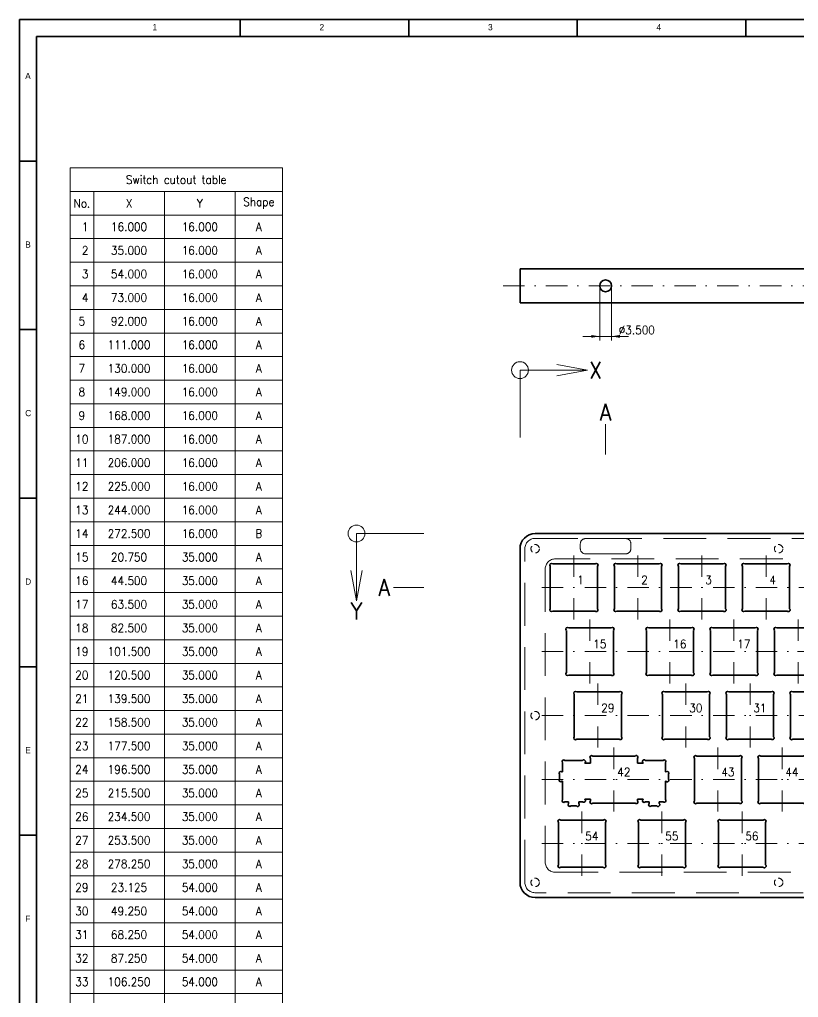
# Model space of a CAD drawing. Extents: x -75 to 756, y -330 to 254.
# Drawn here: x -75 to 156.1, y -36.1 to 254 of the extents above; entities that cross this region are included whole.
import ezdxf

# ---------------------------------------------------------------- set-up
doc = ezdxf.new("R2010")
doc.units = 0
for name, pattern in [('DASHDOT2', [12.7, 6.35, -3.125, 0.1, -3.125]), ('DASHED', [19.05, 12.7, -6.35]), ('DASHEDTINY', [2.8575, 1.905, -0.9525])]:
    doc.linetypes.add(name, pattern=pattern)
for name, color, linetype, lineweight, true_color in [('axis', 6, 'DASHDOT2', 18, 0xff00ff), ('back_view_visible', 7, 'Continuous', 35, 0x000000), ('cut_true', 7, 'Continuous', 35, 0xffffff), ('dimmensions', 2, 'Continuous', 13, 0xffff00), ('M2.5_1.5mm', 7, 'DASHEDTINY', 13, 0xffffff), ('out_line', 7, 'Continuous', 35, 0xffffff), ('pocket_2mm', 7, 'DASHED', 13, 0xffffff), ('pocket_8.6mm', 7, 'DASHED', 13, 0xffffff), ('title_block', 3, 'Continuous', 35, 0x00ff00)]:
    doc.layers.add(name, color=color, linetype=linetype, lineweight=lineweight, true_color=true_color)
doc.styles.add('textstyle100', font='')
doc.styles.add('textstyle101', font='')
doc.styles.add('textstyle102', font='')
doc.styles.add('textstyle103', font='')
doc.styles.add('textstyle104', font='')
doc.styles.add('textstyle105', font='')
doc.styles.add('textstyle106', font='')
doc.styles.add('textstyle107', font='')
doc.styles.add('textstyle108', font='')
doc.styles.add('textstyle109', font='')
doc.styles.add('textstyle110', font='')
doc.styles.add('textstyle111', font='')
doc.styles.add('textstyle112', font='')
doc.styles.add('textstyle113', font='')
doc.styles.add('textstyle114', font='')
doc.styles.add('textstyle115', font='')
doc.styles.add('textstyle116', font='')
doc.styles.add('textstyle117', font='')
doc.styles.add('textstyle118', font='')
doc.styles.add('textstyle119', font='')
doc.styles.add('textstyle120', font='')
doc.styles.add('textstyle121', font='')
doc.styles.add('textstyle122', font='')
doc.styles.add('textstyle123', font='')
doc.styles.add('textstyle130', font='')
doc.styles.add('textstyle131', font='')
doc.styles.add('textstyle132', font='')
doc.styles.add('textstyle133', font='')
doc.styles.add('textstyle134', font='')
doc.styles.add('textstyle135', font='')
doc.styles.add('textstyle137', font='')
doc.styles.add('textstyle138', font='')
doc.styles.add('textstyle151', font='')
doc.styles.add('textstyle152', font='')
doc.styles.add('textstyle153', font='')
doc.styles.add('textstyle154', font='')
doc.styles.add('textstyle16', font='')
doc.styles.add('textstyle164', font='')
doc.styles.add('textstyle17', font='')
doc.styles.add('textstyle174', font='')
doc.styles.add('textstyle18', font='')
doc.styles.add('textstyle184', font='')
doc.styles.add('textstyle185', font='')
doc.styles.add('textstyle19', font='')
doc.styles.add('textstyle192', font='')
doc.styles.add('textstyle193', font='')
doc.styles.add('textstyle194', font='')
doc.styles.add('textstyle195', font='')
doc.styles.add('textstyle198', font='')
doc.styles.add('textstyle199', font='')
doc.styles.add('textstyle20', font='')
doc.styles.add('textstyle200', font='')
doc.styles.add('textstyle201', font='')
doc.styles.add('textstyle21', font='')
doc.styles.add('textstyle210', font='')
doc.styles.add('textstyle212', font='')
doc.styles.add('textstyle213', font='')
doc.styles.add('textstyle214', font='')
doc.styles.add('textstyle215', font='')
doc.styles.add('textstyle22', font='')
doc.styles.add('textstyle23', font='')
doc.styles.add('textstyle24', font='')
doc.styles.add('textstyle25', font='')
doc.styles.add('textstyle256', font='')
doc.styles.add('textstyle26', font='')
doc.styles.add('textstyle273', font='')
doc.styles.add('textstyle274', font='')
doc.styles.add('textstyle275', font='')
doc.styles.add('textstyle276', font='')
doc.styles.add('textstyle277', font='')
doc.styles.add('textstyle278', font='')
doc.styles.add('textstyle279', font='')
doc.styles.add('textstyle280', font='')
doc.styles.add('textstyle281', font='')
doc.styles.add('textstyle282', font='')
doc.styles.add('textstyle283', font='')
doc.styles.add('textstyle284', font='')
doc.styles.add('textstyle285', font='')
doc.styles.add('textstyle286', font='')
doc.styles.add('textstyle287', font='')
doc.styles.add('textstyle288', font='')
doc.styles.add('textstyle289', font='')
doc.styles.add('textstyle297', font='')
doc.styles.add('textstyle298', font='')
doc.styles.add('textstyle299', font='')
doc.styles.add('textstyle300', font='')
doc.styles.add('textstyle31', font='')
doc.styles.add('textstyle316', font='')
doc.styles.add('textstyle317', font='')
doc.styles.add('textstyle318', font='')
doc.styles.add('textstyle319', font='')
doc.styles.add('textstyle32', font='')
doc.styles.add('textstyle320', font='')
doc.styles.add('textstyle321', font='')
doc.styles.add('textstyle322', font='')
doc.styles.add('textstyle323', font='')
doc.styles.add('textstyle324', font='')
doc.styles.add('textstyle33', font='')
doc.styles.add('textstyle331', font='')
doc.styles.add('textstyle332', font='')
doc.styles.add('textstyle333', font='')
doc.styles.add('textstyle334', font='')
doc.styles.add('textstyle335', font='')
doc.styles.add('textstyle336', font='')
doc.styles.add('textstyle337', font='')
doc.styles.add('textstyle338', font='')
doc.styles.add('textstyle339', font='')
doc.styles.add('textstyle34', font='')
doc.styles.add('textstyle340', font='')
doc.styles.add('textstyle341', font='')
doc.styles.add('textstyle342', font='')
doc.styles.add('textstyle343', font='')
doc.styles.add('textstyle344', font='')
doc.styles.add('textstyle345', font='')
doc.styles.add('textstyle346', font='')
doc.styles.add('textstyle35', font='')
doc.styles.add('textstyle356', font='')
doc.styles.add('textstyle357', font='')
doc.styles.add('textstyle358', font='')
doc.styles.add('textstyle359', font='')
doc.styles.add('textstyle36', font='')
doc.styles.add('textstyle360', font='')
doc.styles.add('textstyle361', font='')
doc.styles.add('textstyle37', font='')
doc.styles.add('textstyle378', font='')
doc.styles.add('textstyle379', font='')
doc.styles.add('textstyle38', font='')
doc.styles.add('textstyle380', font='')
doc.styles.add('textstyle381', font='')
doc.styles.add('textstyle382', font='')
doc.styles.add('textstyle383', font='')
doc.styles.add('textstyle384', font='')
doc.styles.add('textstyle385', font='')
doc.styles.add('textstyle386', font='')
doc.styles.add('textstyle387', font='')
doc.styles.add('textstyle388', font='')
doc.styles.add('textstyle39', font='')
doc.styles.add('textstyle390', font='')
doc.styles.add('textstyle40', font='')
doc.styles.add('textstyle42', font='')
doc.styles.add('textstyle47', font='')
doc.styles.add('textstyle48', font='')
doc.styles.add('textstyle49', font='')
doc.styles.add('textstyle50', font='')
doc.styles.add('textstyle51', font='')
doc.styles.add('textstyle52', font='')
doc.styles.add('textstyle53', font='')
doc.styles.add('textstyle54', font='')
doc.styles.add('textstyle55', font='')
doc.styles.add('textstyle56', font='')
doc.styles.add('textstyle57', font='')
doc.styles.add('textstyle58', font='')
doc.styles.add('textstyle59', font='')
doc.styles.add('textstyle60', font='')
doc.styles.add('textstyle61', font='')
doc.styles.add('textstyle62', font='')
doc.styles.add('textstyle63', font='')
doc.styles.add('textstyle64', font='')
doc.styles.add('textstyle65', font='')
doc.styles.add('textstyle66', font='')
doc.styles.add('textstyle67', font='')
doc.styles.add('textstyle68', font='')
doc.styles.add('textstyle69', font='')
doc.styles.add('textstyle70', font='')
doc.styles.add('textstyle71', font='')
doc.styles.add('textstyle72', font='')
doc.styles.add('textstyle73', font='')
doc.styles.add('textstyle99', font='')
doc.styles.get('textstyle100').set_extended_font_data('Standard')
doc.styles.get('textstyle101').set_extended_font_data('Standard')
doc.styles.get('textstyle102').set_extended_font_data('Standard')
doc.styles.get('textstyle103').set_extended_font_data('Standard')
doc.styles.get('textstyle104').set_extended_font_data('Standard')
doc.styles.get('textstyle105').set_extended_font_data('Standard')
doc.styles.get('textstyle106').set_extended_font_data('Standard')
doc.styles.get('textstyle107').set_extended_font_data('Standard')
doc.styles.get('textstyle108').set_extended_font_data('Standard')
doc.styles.get('textstyle109').set_extended_font_data('Standard')
doc.styles.get('textstyle110').set_extended_font_data('Standard')
doc.styles.get('textstyle111').set_extended_font_data('Standard')
doc.styles.get('textstyle112').set_extended_font_data('Standard')
doc.styles.get('textstyle113').set_extended_font_data('Standard')
doc.styles.get('textstyle114').set_extended_font_data('Standard')
doc.styles.get('textstyle115').set_extended_font_data('Standard')
doc.styles.get('textstyle116').set_extended_font_data('Standard')
doc.styles.get('textstyle117').set_extended_font_data('Standard')
doc.styles.get('textstyle118').set_extended_font_data('Standard')
doc.styles.get('textstyle119').set_extended_font_data('Standard')
doc.styles.get('textstyle120').set_extended_font_data('Standard')
doc.styles.get('textstyle121').set_extended_font_data('Standard')
doc.styles.get('textstyle122').set_extended_font_data('Standard')
doc.styles.get('textstyle123').set_extended_font_data('Standard')
doc.styles.get('textstyle130').set_extended_font_data('Standard')
doc.styles.get('textstyle131').set_extended_font_data('Standard')
doc.styles.get('textstyle132').set_extended_font_data('Standard')
doc.styles.get('textstyle133').set_extended_font_data('Standard')
doc.styles.get('textstyle134').set_extended_font_data('Standard')
doc.styles.get('textstyle135').set_extended_font_data('Standard')
doc.styles.get('textstyle137').set_extended_font_data('Standard')
doc.styles.get('textstyle138').set_extended_font_data('Standard')
doc.styles.get('textstyle151').set_extended_font_data('Standard')
doc.styles.get('textstyle152').set_extended_font_data('STANDARD')
doc.styles.get('textstyle153').set_extended_font_data('Standard')
doc.styles.get('textstyle154').set_extended_font_data('STANDARD')
doc.styles.get('textstyle16').set_extended_font_data('Standard')
doc.styles.get('textstyle164').set_extended_font_data('Standard')
doc.styles.get('textstyle17').set_extended_font_data('Standard')
doc.styles.get('textstyle174').set_extended_font_data('Standard')
doc.styles.get('textstyle18').set_extended_font_data('Standard')
doc.styles.get('textstyle184').set_extended_font_data('Standard')
doc.styles.get('textstyle185').set_extended_font_data('Standard')
doc.styles.get('textstyle19').set_extended_font_data('Standard')
doc.styles.get('textstyle192').set_extended_font_data('Standard')
doc.styles.get('textstyle193').set_extended_font_data('Standard')
doc.styles.get('textstyle194').set_extended_font_data('Standard')
doc.styles.get('textstyle195').set_extended_font_data('Standard')
doc.styles.get('textstyle198').set_extended_font_data('sldtextstyle0')
doc.styles.get('textstyle199').set_extended_font_data('sldtextstyle0')
doc.styles.get('textstyle20').set_extended_font_data('Standard')
doc.styles.get('textstyle200').set_extended_font_data('sldtextstyle0')
doc.styles.get('textstyle201').set_extended_font_data('sldtextstyle0')
doc.styles.get('textstyle21').set_extended_font_data('Standard')
doc.styles.get('textstyle210').set_extended_font_data('sldtextstyle0')
doc.styles.get('textstyle212').set_extended_font_data('sldtextstyle0')
doc.styles.get('textstyle213').set_extended_font_data('sldtextstyle0')
doc.styles.get('textstyle214').set_extended_font_data('sldtextstyle0')
doc.styles.get('textstyle215').set_extended_font_data('sldtextstyle0')
doc.styles.get('textstyle22').set_extended_font_data('Standard')
doc.styles.get('textstyle23').set_extended_font_data('Standard')
doc.styles.get('textstyle24').set_extended_font_data('Standard')
doc.styles.get('textstyle25').set_extended_font_data('Standard')
doc.styles.get('textstyle256').set_extended_font_data('sldtextstyle0')
doc.styles.get('textstyle26').set_extended_font_data('Standard')
doc.styles.get('textstyle273').set_extended_font_data('Standard')
doc.styles.get('textstyle274').set_extended_font_data('Standard')
doc.styles.get('textstyle275').set_extended_font_data('Standard')
doc.styles.get('textstyle276').set_extended_font_data('Standard')
doc.styles.get('textstyle277').set_extended_font_data('Standard')
doc.styles.get('textstyle278').set_extended_font_data('Standard')
doc.styles.get('textstyle279').set_extended_font_data('Standard')
doc.styles.get('textstyle280').set_extended_font_data('Standard')
doc.styles.get('textstyle281').set_extended_font_data('Standard')
doc.styles.get('textstyle282').set_extended_font_data('Standard')
doc.styles.get('textstyle283').set_extended_font_data('Standard')
doc.styles.get('textstyle284').set_extended_font_data('Standard')
doc.styles.get('textstyle285').set_extended_font_data('Standard')
doc.styles.get('textstyle286').set_extended_font_data('Standard')
doc.styles.get('textstyle287').set_extended_font_data('Standard')
doc.styles.get('textstyle288').set_extended_font_data('Standard')
doc.styles.get('textstyle289').set_extended_font_data('Standard')
doc.styles.get('textstyle297').set_extended_font_data('Standard')
doc.styles.get('textstyle298').set_extended_font_data('Standard')
doc.styles.get('textstyle299').set_extended_font_data('Standard')
doc.styles.get('textstyle300').set_extended_font_data('Standard')
doc.styles.get('textstyle31').set_extended_font_data('Standard')
doc.styles.get('textstyle316').set_extended_font_data('Standard')
doc.styles.get('textstyle317').set_extended_font_data('Standard')
doc.styles.get('textstyle318').set_extended_font_data('Standard')
doc.styles.get('textstyle319').set_extended_font_data('Standard')
doc.styles.get('textstyle32').set_extended_font_data('Standard')
doc.styles.get('textstyle320').set_extended_font_data('Standard')
doc.styles.get('textstyle321').set_extended_font_data('Standard')
doc.styles.get('textstyle322').set_extended_font_data('Standard')
doc.styles.get('textstyle323').set_extended_font_data('Standard')
doc.styles.get('textstyle324').set_extended_font_data('Standard')
doc.styles.get('textstyle33').set_extended_font_data('Standard')
doc.styles.get('textstyle331').set_extended_font_data('Standard')
doc.styles.get('textstyle332').set_extended_font_data('Standard')
doc.styles.get('textstyle333').set_extended_font_data('Standard')
doc.styles.get('textstyle334').set_extended_font_data('Standard')
doc.styles.get('textstyle335').set_extended_font_data('Standard')
doc.styles.get('textstyle336').set_extended_font_data('Standard')
doc.styles.get('textstyle337').set_extended_font_data('Standard')
doc.styles.get('textstyle338').set_extended_font_data('Standard')
doc.styles.get('textstyle339').set_extended_font_data('Standard')
doc.styles.get('textstyle34').set_extended_font_data('Standard')
doc.styles.get('textstyle340').set_extended_font_data('Standard')
doc.styles.get('textstyle341').set_extended_font_data('Standard')
doc.styles.get('textstyle342').set_extended_font_data('Standard')
doc.styles.get('textstyle343').set_extended_font_data('Standard')
doc.styles.get('textstyle344').set_extended_font_data('Standard')
doc.styles.get('textstyle345').set_extended_font_data('Standard')
doc.styles.get('textstyle346').set_extended_font_data('Standard')
doc.styles.get('textstyle35').set_extended_font_data('Standard')
doc.styles.get('textstyle356').set_extended_font_data('Standard')
doc.styles.get('textstyle357').set_extended_font_data('Standard')
doc.styles.get('textstyle358').set_extended_font_data('Standard')
doc.styles.get('textstyle359').set_extended_font_data('Standard')
doc.styles.get('textstyle36').set_extended_font_data('Standard')
doc.styles.get('textstyle360').set_extended_font_data('Standard')
doc.styles.get('textstyle361').set_extended_font_data('Standard')
doc.styles.get('textstyle37').set_extended_font_data('Standard')
doc.styles.get('textstyle378').set_extended_font_data('Standard')
doc.styles.get('textstyle379').set_extended_font_data('Standard')
doc.styles.get('textstyle38').set_extended_font_data('Standard')
doc.styles.get('textstyle380').set_extended_font_data('Standard')
doc.styles.get('textstyle381').set_extended_font_data('Standard')
doc.styles.get('textstyle382').set_extended_font_data('Standard')
doc.styles.get('textstyle383').set_extended_font_data('Standard')
doc.styles.get('textstyle384').set_extended_font_data('Standard')
doc.styles.get('textstyle385').set_extended_font_data('Standard')
doc.styles.get('textstyle386').set_extended_font_data('Standard')
doc.styles.get('textstyle387').set_extended_font_data('Standard')
doc.styles.get('textstyle388').set_extended_font_data('Standard')
doc.styles.get('textstyle39').set_extended_font_data('Standard')
doc.styles.get('textstyle390').set_extended_font_data('Standard')
doc.styles.get('textstyle40').set_extended_font_data('Standard')
doc.styles.get('textstyle42').set_extended_font_data('Standard')
doc.styles.get('textstyle47').set_extended_font_data('Standard')
doc.styles.get('textstyle48').set_extended_font_data('Standard')
doc.styles.get('textstyle49').set_extended_font_data('Standard')
doc.styles.get('textstyle50').set_extended_font_data('Standard')
doc.styles.get('textstyle51').set_extended_font_data('Standard')
doc.styles.get('textstyle52').set_extended_font_data('Standard')
doc.styles.get('textstyle53').set_extended_font_data('Standard')
doc.styles.get('textstyle54').set_extended_font_data('Standard')
doc.styles.get('textstyle55').set_extended_font_data('Standard')
doc.styles.get('textstyle56').set_extended_font_data('Standard')
doc.styles.get('textstyle57').set_extended_font_data('Standard')
doc.styles.get('textstyle58').set_extended_font_data('Standard')
doc.styles.get('textstyle59').set_extended_font_data('Standard')
doc.styles.get('textstyle60').set_extended_font_data('Standard')
doc.styles.get('textstyle61').set_extended_font_data('Standard')
doc.styles.get('textstyle62').set_extended_font_data('Standard')
doc.styles.get('textstyle63').set_extended_font_data('Standard')
doc.styles.get('textstyle64').set_extended_font_data('Standard')
doc.styles.get('textstyle65').set_extended_font_data('Standard')
doc.styles.get('textstyle66').set_extended_font_data('Standard')
doc.styles.get('textstyle67').set_extended_font_data('Standard')
doc.styles.get('textstyle68').set_extended_font_data('Standard')
doc.styles.get('textstyle69').set_extended_font_data('Standard')
doc.styles.get('textstyle70').set_extended_font_data('Standard')
doc.styles.get('textstyle71').set_extended_font_data('Standard')
doc.styles.get('textstyle72').set_extended_font_data('Standard')
doc.styles.get('textstyle73').set_extended_font_data('Standard')
doc.styles.get('textstyle99').set_extended_font_data('Standard')

# ---------------------------------------------------------------- blocks, each defined once
blk = doc.blocks.new('mx_cut_1x1')
at = {"layer": 'cut_true'}
for p, q in [((-7, 6.29), (-7, -6.29)), ((-6.29, 7), (6.29, 7)), ((7, 6.29), (7, -6.29)), ((-6.29, -7), (6.29, -7))]:
    blk.add_line(p, q, dxfattribs=at)
for centre, start, end in [((-6.65, 6.65), 45, 225), ((6.65, 6.65), 315, 135), ((-6.65, -6.65), 135, 315), ((6.65, -6.65), 225, 45)]:
    blk.add_arc(centre, 0.5, start, end, dxfattribs=at)
blk = doc.blocks.new('mx_cut_1x[2_ 2.25_ 2.75]')
at = {"layer": 'cut_true'}
for p, q in [((-7, 4.9), (-7, 6.29)), ((6.29, 7), (-6.29, 7)), ((7, 4.9), (7, 6.29)), ((-15.27, 2.3), (-15.27, 4.99)), ((-14.56, 5.7), (-9.32, 5.7)), ((-8.62, 4.99), (-8.62, 4.9)), ((-8.62, 4.9), (-7, 4.9)), ((8.62, 4.9), (7, 4.9)), ((8.62, 4.99), (8.62, 4.9)), ((14.56, 5.7), (9.32, 5.7)), ((15.27, 2.3), (15.27, 4.99)), ((-16.14, 1.59), (-16.14, 0.21)), ((-15.27, 2.3), (-15.43, 2.3)), ((15.27, 2.3), (15.43, 2.3)), ((16.14, 1.59), (16.14, 0.21)), ((-15.27, -0.5), (-15.43, -0.5)), ((-15.27, -0.5), (-15.27, -5.89)), ((15.27, -0.5), (15.43, -0.5)), ((15.27, -0.5), (15.27, -5.89)), ((-8.62, -5.8), (-7, -5.8)), ((-8.62, -5.89), (-8.62, -5.8)), ((-7, -5.8), (-7, -6.29)), ((7, -5.8), (7, -6.29)), ((8.62, -5.8), (7, -5.8)), ((8.62, -5.89), (8.62, -5.8)), ((-14.56, -6.6), (-13.44, -6.6)), ((-13.44, -7.09), (-13.44, -6.6)), ((-12.73, -7.8), (-11.15, -7.8)), ((-10.44, -6.6), (-10.44, -7.09)), ((-10.44, -6.6), (-9.32, -6.6)), ((-6.29, -7), (6.29, -7)), ((10.44, -6.6), (9.32, -6.6)), ((10.44, -6.6), (10.44, -7.09)), ((12.73, -7.8), (11.15, -7.8)), ((14.56, -6.6), (13.44, -6.6)), ((13.44, -7.09), (13.44, -6.6))]:
    blk.add_line(p, q, dxfattribs=at)
for centre, start, end in [((-14.91, 5.35), 45.002, 224.9945), ((-8.97, 5.35), 315, 135.0005), ((-6.65, 6.65), 45, 225), ((6.65, 6.65), 315, 135.0005), ((8.97, 5.35), 44.9995, 225), ((14.91, 5.35), 315.0055, 134.998), ((-15.79, 1.95), 45, 225), ((-15.79, -0.15), 135, 315), ((15.79, 1.95), 315, 135), ((15.79, -0.15), 225, 45), ((-14.91, -6.25), 135, 315), ((-13.09, -7.45), 135, 315), ((-10.79, -7.45), 225, 45), ((-8.97, -6.25), 225, 45), ((-6.65, -6.65), 135, 315), ((6.65, -6.65), 224.9995, 45.0005), ((8.97, -6.25), 135, 315), ((10.79, -7.45), 135, 315), ((13.09, -7.45), 225, 45), ((14.91, -6.25), 225, 45)]:
    blk.add_arc(centre, 0.5, start, end, dxfattribs=at)
blk = doc.blocks.new('A1_h_title_block')
at = {"layer": 'title_block'}
for p, q in [((836, 589), (5, 589)), ((5, 589), (5, 5)), ((70.5, 584), (70.5, 589)), ((120.5, 589), (120.5, 584)), ((170.5, 584), (170.5, 589)), ((220.5, 589), (220.5, 584)), ((831, 584), (10, 584)), ((10, 584), (10, 10)), ((10, 547), (5, 547)), ((5, 497), (10, 497)), ((10, 447), (5, 447)), ((5, 397), (10, 397)), ((10, 347), (5, 347))]:
    blk.add_line(p, q, dxfattribs=at)
at = {"layer": 'title_block', "char_height": 1.85, "attachment_point": 1}
for s, insert, width, style in [('1', (44.43, 587.67), 0.4116, 'textstyle256'), ('2', (94.01, 587.67), 0.8231, 'textstyle212'), ('3', (144.01, 587.67), 0.8231, 'textstyle213'), ('4', (194.01, 587.67), 1.0289, 'textstyle210'), ('A', (6.67, 573.17), 1.2347, 'textstyle200'), ('B', (6.67, 523.17), 1.0289, 'textstyle201'), ('C', (6.67, 473.17), 0.8231, 'textstyle198'), ('D', (6.67, 423.17), 1.0289, 'textstyle199'), ('E', (6.67, 373.17), 0.8231, 'textstyle215'), ('F', (6.67, 323.17), 0.8231, 'textstyle214')]:
    blk.add_mtext(s, dxfattribs=dict(at, insert=insert, width=width, style=style))

msp = doc.modelspace()

# ---------------------------------------------------------------- linework, layer by layer
at = {"layer": 'axis'}
for p, q in [((68.5, 175), (376.5, 175)), ((89.5, 95), (89.5, 76)), ((108.5, 95), (108.5, 76)), ((127.5, 95), (127.5, 76)), ((146.5, 95), (146.5, 76)), ((80, 85.5), (365, 85.5)), ((94.25, 76), (94.25, 57)), ((118, 76), (118, 57)), ((137, 76), (137, 57)), ((156, 76), (156, 57)), ((80, 66.5), (365, 66.5)), ((96.62, 57), (96.62, 38)), ((122.75, 57), (122.75, 38)), ((141.75, 57), (141.75, 38)), ((80, 47.5), (365, 47.5)), ((101.38, 38), (101.38, 19)), ((132.25, 38), (132.25, 19)), ((151.25, 38), (151.25, 19)), ((80, 28.5), (365, 28.5)), ((91.88, 19), (91.88, 0)), ((115.62, 19), (115.62, 0)), ((139.38, 19), (139.38, 0)), ((80, 9.5), (365, 9.5))]:
    msp.add_line(p, q, dxfattribs=at)
at = {"layer": 'back_view_visible'}
for p, q in [((371.5, 180), (73.5, 180)), ((73.5, 180), (73.5, 170)), ((73.5, 170), (371.5, 170))]:
    msp.add_line(p, q, dxfattribs=at)
msp.add_circle((98.9, 175), 1.75, dxfattribs=at)
at = {"layer": 'dimmensions'}
for p, q in [((-60, 210), (3, 210)), ((-60, 210), (-60, -231)), ((3, 210), (3, -231)), ((-60, 203), (3, 203)), ((-53, 203), (-53, -231)), ((-32, 203), (-32, -231)), ((-11, 203), (-11, -231)), ((-60, 196), (3, 196)), ((-60, 189), (3, 189)), ((-60, 182), (3, 182)), ((-60, 175), (3, 175)), ((97.15, 174.38), (97.15, 158.75)), ((100.65, 174.38), (100.65, 158.75)), ((-60, 168), (3, 168)), ((-60, 161), (3, 161)), ((92.15, 160), (105.65, 160)), ((-60, 154), (3, 154)), ((93.5, 150), (84.42, 151.7)), ((73.5, 150), (73.5, 130)), ((73.5, 150), (93.5, 150)), ((93.5, 150), (84.42, 148.3)), ((-60, 147), (3, 147)), ((-60, 140), (3, 140)), ((98.9, 134), (98.9, 125)), ((-60, 133), (3, 133)), ((-60, 126), (3, 126)), ((-60, 119), (3, 119)), ((-60, 112), (3, 112)), ((-60, 105), (3, 105)), ((25, 101.5), (45, 101.5)), ((25, 101.5), (25, 81.5)), ((-60, 98), (3, 98)), ((-60, 91), (3, 91)), ((25, 81.5), (23.3, 90.58)), ((25, 81.5), (26.7, 90.58)), ((45, 85.5), (36, 85.5)), ((-60, 84), (3, 84)), ((-60, 77), (3, 77)), ((-60, 70), (3, 70)), ((-60, 63), (3, 63)), ((-60, 56), (3, 56)), ((-60, 49), (3, 49)), ((-60, 42), (3, 42)), ((-60, 35), (3, 35)), ((-60, 28), (3, 28)), ((-60, 21), (3, 21)), ((-60, 14), (3, 14)), ((-60, 7), (3, 7)), ((-60, 0), (3, 0)), ((-60, -7), (3, -7)), ((-60, -14), (3, -14)), ((-60, -21), (3, -21)), ((-60, -28), (3, -28)), ((-60, -35), (3, -35))]:
    msp.add_line(p, q, dxfattribs=at)
for centre in [(73.5, 150), (25, 101.5)]:
    msp.add_circle(centre, 2.5, dxfattribs=at)
for points in [[(97.15, 160), (94.65, 159.58), (94.65, 160.42)], [(100.65, 160), (103.15, 160.42), (103.15, 159.58)]]:
    msp.add_solid(points, dxfattribs=at)
at = {"layer": 'M2.5_1.5mm'}
for centre in [(78, 97), (150.25, 97), (78, 47.5), (78, -2), (150.25, -2)]:
    msp.add_circle(centre, 1.25, dxfattribs=at)
at = {"layer": 'out_line'}
for p, q in [((367, 101.5), (78, 101.5)), ((73.5, 97), (73.5, -2)), ((78, -6.5), (367, -6.5))]:
    msp.add_line(p, q, dxfattribs=at)
for centre, start, end in [((78, 97), 90, 180), ((78, -2), 180, 270)]:
    msp.add_arc(centre, 4.5, start, end, dxfattribs=at)
at = {"layer": 'pocket_2mm'}
for p, q in [((77.95, 100.05), (367.05, 100.05)), ((74.95, -2.05), (74.95, 97.05)), ((367.05, -5.05), (77.95, -5.05))]:
    msp.add_line(p, q, dxfattribs=at)
for centre, start, end in [((77.95, 97.05), 90, 180), ((77.95, -2.05), 180, 270)]:
    msp.add_arc(centre, 3, start, end, dxfattribs=at)
at = {"layer": 'pocket_8.6mm'}
for p, q in [((104.9, 100), (92.9, 100)), ((91.4, 98.5), (91.4, 97)), ((106.4, 97), (106.4, 98.5)), ((361, 94), (84, 94)), ((92.9, 95.5), (104.9, 95.5)), ((81, 91), (81, 4)), ((84, 1), (361, 1))]:
    msp.add_line(p, q, dxfattribs=at)
for centre, radius, start, end in [((92.9, 98.5), 1.5, 90, 180), ((104.9, 98.5), 1.5, 0, 90), ((92.9, 97), 1.5, 180, 270), ((104.9, 97), 1.5, 270, 0), ((84, 91), 3, 90, 180), ((84, 4), 3, 180, 270)]:
    msp.add_arc(centre, radius, start, end, dxfattribs=at)

# ---------------------------------------------------------------- block references
at = {"layer": 'axis'}
msp.add_blockref('A1_h_title_block', (-80, -335), dxfattribs=at)
at = {"layer": 'cut_true'}
for name, p in [('mx_cut_1x1', (89.5, 85.5)), ('mx_cut_1x1', (108.5, 85.5)), ('mx_cut_1x1', (127.5, 85.5)), ('mx_cut_1x1', (146.5, 85.5)), ('mx_cut_1x1', (94.25, 66.5)), ('mx_cut_1x1', (118, 66.5)), ('mx_cut_1x1', (137, 66.5)), ('mx_cut_1x1', (156, 66.5)), ('mx_cut_1x1', (96.62, 47.5)), ('mx_cut_1x1', (122.75, 47.5)), ('mx_cut_1x1', (141.75, 47.5)), ('mx_cut_1x1', (160.75, 47.5)), ('mx_cut_1x[2_ 2.25_ 2.75]', (101.38, 28.5)), ('mx_cut_1x1', (132.25, 28.5)), ('mx_cut_1x1', (151.25, 28.5)), ('mx_cut_1x1', (91.88, 9.5)), ('mx_cut_1x1', (115.62, 9.5)), ('mx_cut_1x1', (139.38, 9.5))]:
    msp.add_blockref(name, p, dxfattribs=at)

# ---------------------------------------------------------------- texts
at = {"layer": 'dimmensions', "char_height": 2.5}
for s, insert, attachment_point, style in [('Switch cutout table', (-28.5, 206.5), 5, 'textstyle63'), ('No.', (-56.5, 199.5), 5, 'textstyle65'), ('X', (-42.5, 199.5), 5, 'textstyle64'), ('Y', (-21.5, 199.5), 5, 'textstyle67'), ('Shape', (-4, 199.5), 5, 'textstyle66'), ('1', (-56.5, 192.5), 4, 'textstyle69'), ('16.000', (-42.5, 192.5), 5, 'textstyle115'), ('16.000', (-21.5, 192.5), 5, 'textstyle117'), ('A', (-4, 192.5), 5, 'textstyle357'), ('2', (-56.5, 185.5), 4, 'textstyle68'), ('35.000', (-42.5, 185.5), 5, 'textstyle298'), ('16.000', (-21.5, 185.5), 5, 'textstyle116'), ('A', (-4, 185.5), 5, 'textstyle356'), ('3', (-56.5, 178.5), 4, 'textstyle71'), ('54.000', (-42.5, 178.5), 5, 'textstyle297'), ('16.000', (-21.5, 178.5), 5, 'textstyle119'), ('A', (-4, 178.5), 5, 'textstyle359'), ('4', (-56.5, 171.5), 4, 'textstyle70'), ('73.000', (-42.5, 171.5), 5, 'textstyle300'), ('16.000', (-21.5, 171.5), 5, 'textstyle118'), ('A', (-4, 171.5), 5, 'textstyle358'), ('5', (-56.5, 164.5), 5, 'textstyle73'), ('92.000', (-42.5, 164.5), 5, 'textstyle299'), ('16.000', (-21.5, 164.5), 5, 'textstyle121'), ('A', (-4, 164.5), 5, 'textstyle361'), ('%%c3.500', (108.16, 161.88), 5, 'textstyle273'), ('6', (-56.5, 157.5), 5, 'textstyle72'), ('111.000', (-42.5, 157.5), 5, 'textstyle275'), ('16.000', (-21.5, 157.5), 5, 'textstyle120'), ('A', (-4, 157.5), 5, 'textstyle360'), ('7', (-56.5, 150.5), 5, 'textstyle48'), ('130.000', (-42.5, 150.5), 5, 'textstyle274'), ('16.000', (-21.5, 150.5), 5, 'textstyle123'), ('A', (-4, 150.5), 5, 'textstyle332'), ('8', (-56.5, 143.5), 5, 'textstyle47'), ('149.000', (-42.5, 143.5), 5, 'textstyle277'), ('16.000', (-21.5, 143.5), 5, 'textstyle122'), ('A', (-4, 143.5), 5, 'textstyle331'), ('9', (-56.5, 136.5), 5, 'textstyle50'), ('168.000', (-42.5, 136.5), 5, 'textstyle276'), ('16.000', (-21.5, 136.5), 5, 'textstyle100'), ('A', (-4, 136.5), 5, 'textstyle334'), ('10', (-56.5, 129.5), 5, 'textstyle49'), ('187.000', (-42.5, 129.5), 5, 'textstyle279'), ('16.000', (-21.5, 129.5), 5, 'textstyle99'), ('A', (-4, 129.5), 5, 'textstyle333'), ('11', (-56.5, 122.5), 5, 'textstyle52'), ('206.000', (-42.5, 122.5), 5, 'textstyle278'), ('16.000', (-21.5, 122.5), 5, 'textstyle102'), ('A', (-4, 122.5), 5, 'textstyle336'), ('12', (-56.5, 115.5), 5, 'textstyle51'), ('225.000', (-42.5, 115.5), 5, 'textstyle281'), ('16.000', (-21.5, 115.5), 5, 'textstyle101'), ('A', (-4, 115.5), 5, 'textstyle335'), ('13', (-56.5, 108.5), 5, 'textstyle54'), ('244.000', (-42.5, 108.5), 5, 'textstyle280'), ('16.000', (-21.5, 108.5), 5, 'textstyle104'), ('A', (-4, 108.5), 5, 'textstyle338'), ('14', (-56.5, 101.5), 5, 'textstyle53'), ('272.500', (-42.5, 101.5), 5, 'textstyle283'), ('16.000', (-21.5, 101.5), 5, 'textstyle103'), ('B', (-4, 101.5), 5, 'textstyle337'), ('15', (-56.5, 94.5), 5, 'textstyle56'), ('20.750', (-42.5, 94.5), 5, 'textstyle282'), ('35.000', (-21.5, 94.5), 5, 'textstyle106'), ('A', (-4, 94.5), 5, 'textstyle340'), ('16', (-56.5, 87.5), 5, 'textstyle55'), ('44.500', (-42.5, 87.5), 5, 'textstyle285'), ('35.000', (-21.5, 87.5), 5, 'textstyle105'), ('A', (-4, 87.5), 5, 'textstyle339'), ('17', (-56.5, 80.5), 5, 'textstyle58'), ('63.500', (-42.5, 80.5), 5, 'textstyle284'), ('35.000', (-21.5, 80.5), 5, 'textstyle108'), ('A', (-4, 80.5), 5, 'textstyle342'), ('18', (-56.5, 73.5), 5, 'textstyle57'), ('82.500', (-42.5, 73.5), 5, 'textstyle287'), ('35.000', (-21.5, 73.5), 5, 'textstyle107'), ('A', (-4, 73.5), 5, 'textstyle341'), ('19', (-56.5, 66.5), 5, 'textstyle60'), ('101.500', (-42.5, 66.5), 5, 'textstyle286'), ('35.000', (-21.5, 66.5), 5, 'textstyle110'), ('A', (-4, 66.5), 5, 'textstyle344'), ('20', (-56.5, 59.5), 5, 'textstyle59'), ('120.500', (-42.5, 59.5), 5, 'textstyle289'), ('35.000', (-21.5, 59.5), 5, 'textstyle109'), ('A', (-4, 59.5), 5, 'textstyle343'), ('21', (-56.5, 52.5), 5, 'textstyle62'), ('139.500', (-42.5, 52.5), 5, 'textstyle288'), ('35.000', (-21.5, 52.5), 5, 'textstyle112'), ('A', (-4, 52.5), 5, 'textstyle346'), ('22', (-56.5, 45.5), 5, 'textstyle61'), ('158.500', (-42.5, 45.5), 5, 'textstyle379'), ('35.000', (-21.5, 45.5), 5, 'textstyle111'), ('A', (-4, 45.5), 5, 'textstyle345'), ('23', (-56.5, 38.5), 5, 'textstyle32'), ('177.500', (-42.5, 38.5), 5, 'textstyle378'), ('35.000', (-21.5, 38.5), 5, 'textstyle114'), ('A', (-4, 38.5), 5, 'textstyle17'), ('24', (-56.5, 31.5), 5, 'textstyle31'), ('196.500', (-42.5, 31.5), 5, 'textstyle381'), ('35.000', (-21.5, 31.5), 5, 'textstyle113'), ('A', (-4, 31.5), 5, 'textstyle16'), ('25', (-56.5, 24.5), 5, 'textstyle34'), ('215.500', (-42.5, 24.5), 5, 'textstyle380'), ('35.000', (-21.5, 24.5), 5, 'textstyle317'), ('A', (-4, 24.5), 5, 'textstyle19'), ('26', (-56.5, 17.5), 5, 'textstyle33'), ('234.500', (-42.5, 17.5), 5, 'textstyle383'), ('35.000', (-21.5, 17.5), 5, 'textstyle316'), ('A', (-4, 17.5), 5, 'textstyle18'), ('27', (-56.5, 10.5), 5, 'textstyle36'), ('253.500', (-42.5, 10.5), 5, 'textstyle382'), ('35.000', (-21.5, 10.5), 5, 'textstyle319'), ('A', (-4, 10.5), 5, 'textstyle21'), ('28', (-56.5, 3.5), 5, 'textstyle35'), ('278.250', (-42.5, 3.5), 5, 'textstyle384'), ('35.000', (-21.5, 3.5), 5, 'textstyle318'), ('A', (-4, 3.5), 5, 'textstyle20'), ('29', (-56.5, -3.5), 5, 'textstyle38'), ('23.125', (-42.5, -3.5), 5, 'textstyle386'), ('54.000', (-21.5, -3.5), 5, 'textstyle320'), ('A', (-4, -3.5), 5, 'textstyle22'), ('30', (-56.5, -10.5), 5, 'textstyle37'), ('49.250', (-42.5, -10.5), 5, 'textstyle385'), ('54.000', (-21.5, -10.5), 5, 'textstyle322'), ('A', (-4, -10.5), 5, 'textstyle24'), ('31', (-56.5, -17.5), 5, 'textstyle40'), ('68.250', (-42.5, -17.5), 5, 'textstyle388'), ('54.000', (-21.5, -17.5), 5, 'textstyle321'), ('A', (-4, -17.5), 5, 'textstyle23'), ('32', (-56.5, -24.5), 5, 'textstyle39'), ('87.250', (-42.5, -24.5), 5, 'textstyle387'), ('54.000', (-21.5, -24.5), 5, 'textstyle324'), ('A', (-4, -24.5), 5, 'textstyle26'), ('33', (-56.5, -31.5), 5, 'textstyle42'), ('106.250', (-42.5, -31.5), 5, 'textstyle390'), ('54.000', (-21.5, -31.5), 5, 'textstyle323'), ('A', (-4, -31.5), 5, 'textstyle25')]:
    msp.add_mtext(s, dxfattribs=dict(at, insert=insert, attachment_point=attachment_point, style=style))
at = {"layer": 'dimmensions'}
for s, insert, char_height, width, attachment_point, style in [('X', (94, 150), 5, 3.3333, 4, 'textstyle151'), ('A', (98.9, 135), 5, 3.3333, 8, 'textstyle152'), ('A', (35, 85.5), 5, 3.3333, 6, 'textstyle154'), ('1', (90.5, 86.5), 2.5, 2, 7, 'textstyle193'), ('2', (109.5, 86.5), 2.5, 2, 7, 'textstyle192'), ('3', (128.5, 86.5), 2.5, 2, 7, 'textstyle195'), ('4', (147.5, 86.5), 2.5, 2, 7, 'textstyle194'), ('Y', (25, 81), 5, 3.3333, 2, 'textstyle153'), ('15', (95.25, 67.5), 2.5, 2, 7, 'textstyle185'), ('16', (119, 67.5), 2.5, 2, 7, 'textstyle164'), ('17', (138, 67.5), 2.5, 2, 7, 'textstyle184'), ('29', (97.62, 48.5), 2.5, 2, 7, 'textstyle133'), ('30', (123.75, 48.5), 2.5, 2, 7, 'textstyle134'), ('31', (142.75, 48.5), 2.5, 2, 7, 'textstyle174'), ('42', (102.38, 29.5), 2.5, 1.6667, 7, 'textstyle135'), ('43', (133.25, 29.5), 2.5, 2, 7, 'textstyle138'), ('44', (152.25, 29.5), 2.5, 2, 7, 'textstyle137'), ('54', (92.88, 10.5), 2.5, 2, 7, 'textstyle132'), ('55', (116.62, 10.5), 2.5, 2, 7, 'textstyle130'), ('56', (140.38, 10.5), 2.5, 2, 7, 'textstyle131')]:
    msp.add_mtext(s, dxfattribs=dict(at, insert=insert, char_height=char_height, width=width, attachment_point=attachment_point, style=style))

doc.saveas('drawing.dxf')
